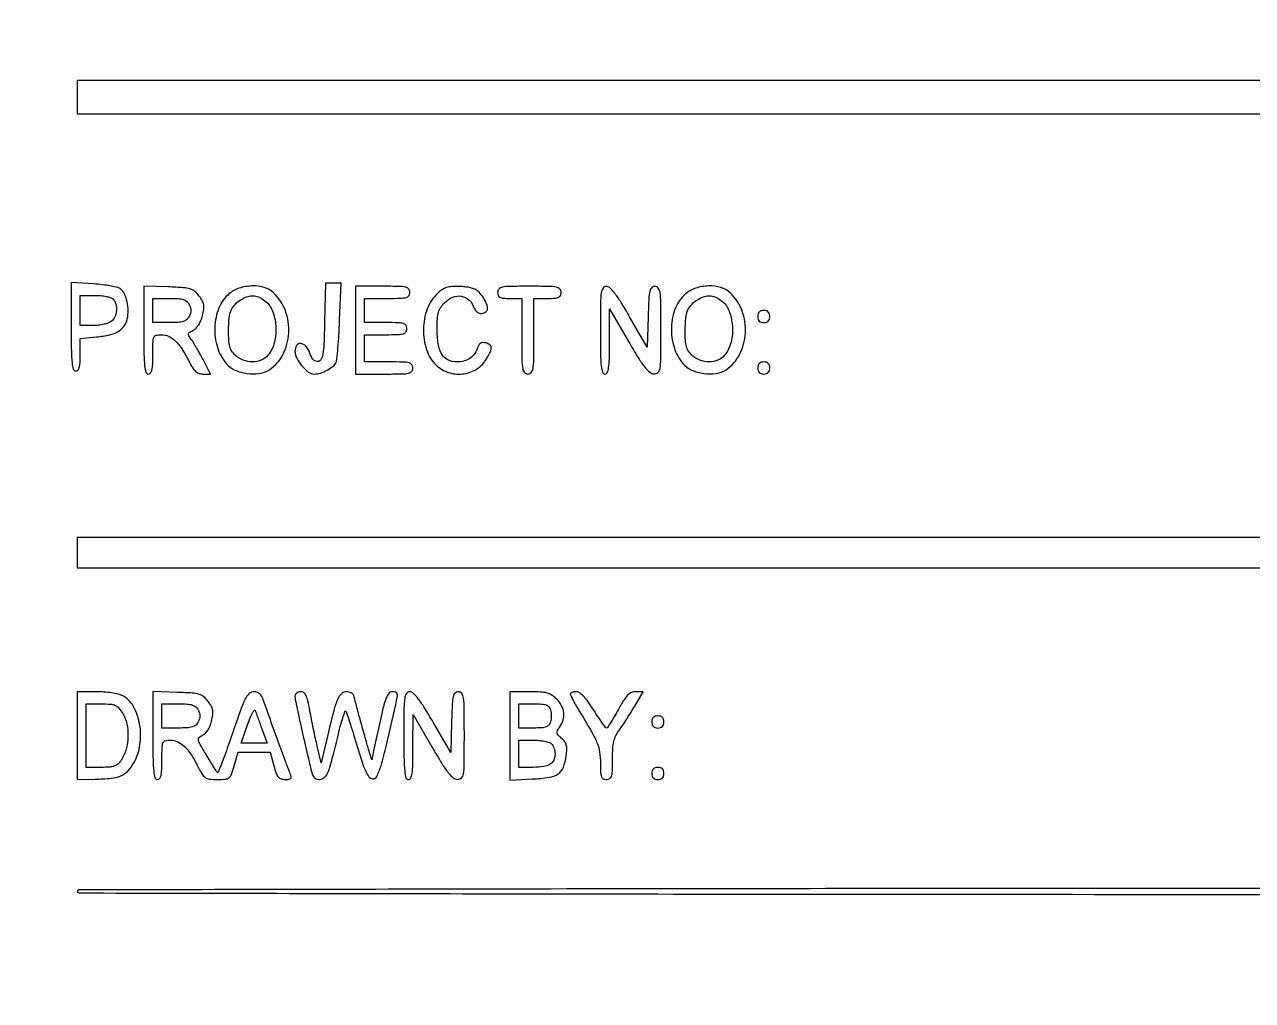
# Model space of a CAD drawing. Extents: x 0 to 1066, y 0 to 761.
# Drawn here: x 962.97 to 997.32, y 85.78 to 113.07 of the extents above; entities that cross this region are included whole.
import ezdxf

# ---------------------------------------------------------------- set-up
doc = ezdxf.new("R2010")
doc.units = 0
doc.header["$MEASUREMENT"] = 0

msp = doc.modelspace()

# ---------------------------------------------------------------- linework, layer by layer
for points in [[(710.559243, 95.267872, -0.000023), (733.258836, 95.240684, -0.000004), (756.324384, 95.211821, -0.198594)], [(542.992229, 95.24091, -0.000004), (565.972908, 95.212432, -0.198597)], [(606.442229, 95.24091, -0.000004), (629.422908, 95.212432, -0.198597)], [(669.892229, 95.24091, -0.000004), (692.872908, 95.212432, -0.198597)]]:
    msp.add_lwpolyline(points, format="xyb")
for points in [[(964.44, 111.0375), (964.44, 110.5722), (1008.8973, 110.5722), (1053.3546, 110.5722), (1053.3546, 111.0375), (1053.3546, 111.5028), (1008.8973, 111.5028), (964.44, 111.5028)], [(964.44, 98.3052), (964.44, 97.8822), (1008.8973, 97.8822), (1053.3546, 97.8822), (1053.3546, 98.3052), (1053.3546, 98.7282), (1008.8973, 98.7282), (964.44, 98.7282)]]:
    msp.add_lwpolyline(points, close=True)
for points in [[(964.2708, 104.619026, 0.003177), (964.275121, 103.939044, 0.022367), (964.294118, 103.608654, 0.048715), (964.32998, 103.431302, 0.329705), (964.3977, 103.3812, 0.208378), (964.458043, 103.40749, 0.11961), (964.497531, 103.477927, 0.055661), (964.518906, 103.608999, 0.012613), (964.5246, 103.834664), (964.5246, 104.288128), (964.97955, 104.335083, 0.029754), (965.345321, 104.394988, 0.076952), (965.593388, 104.492757, 0.106873), (965.751428, 104.637632, 0.100256), (965.840012, 104.83812, 0.058942), (965.862983, 105.070686, 0.048856), (965.83394, 105.317941, 0.051542), (965.762641, 105.534871, 0.114883), (965.658197, 105.672457, 0.111025), (965.574735, 105.715019, 0.015594), (965.384766, 105.75735, 0.017167), (965.153129, 105.793244, 0.01383), (964.902235, 105.816328), (964.2708, 105.856851)], [(971.358578, 104.756988, -0.003539), (971.340491, 104.134471, -0.029937), (971.313646, 103.855634, -0.080211), (971.266639, 103.711822, -0.230278), (971.184752, 103.65058, -0.120507), (971.111975, 103.65425, -0.119426), (971.048829, 103.691076, -0.083695), (970.993582, 103.765572, -0.033932), (970.943826, 103.882193, 0.087771), (970.837104, 104.072754, 0.196576), (970.693852, 104.150452, 0.290307), (970.57809, 104.093629, 0.138223), (970.5312, 103.927255, 0.124171), (970.578827, 103.738434, 0.054016), (970.726396, 103.523693, 0.054239), (970.911232, 103.350663, 0.162418), (971.073274, 103.2966, 0.080185), (971.240339, 103.323566, 0.044002), (971.431043, 103.405999, 0.044088), (971.596732, 103.515519, 0.123154), (971.680809, 103.625309, 0.076729), (971.705859, 103.721288, 0.004387), (971.734413, 104.026204, 0.006616), (971.760514, 104.391318, 0.004805), (971.780276, 104.79825), (971.820626, 105.8346), (971.60144, 105.8346), (971.382255, 105.8346)], [(965.43828, 105.39468, -0.13151), (965.517434, 105.257669, -0.084316), (965.5348, 105.073715, -0.084006), (965.490413, 104.893681, -0.128741), (965.39175, 104.767967, -0.079472), (965.310395, 104.724501, -0.027293), (965.181572, 104.687804, -0.026323), (965.032663, 104.662196, -0.027554), (964.88415, 104.652891), (964.5246, 104.6502), (964.5246, 105.0732), (964.5246, 105.4962), (964.93068, 105.4962, -0.022886), (965.093585, 105.48874, -0.026473), (965.247296, 105.466378, -0.026952), (965.373495, 105.433981, -0.120635)], [(966.3012, 104.526721, 0.003202), (966.305526, 103.851213, 0.022501), (966.324532, 103.52277, 0.049121), (966.36043, 103.346547, 0.329081), (966.4281, 103.2966, 0.232029), (966.489837, 103.32688, 0.108427), (966.528969, 103.4094, 0.047315), (966.549701, 103.565257, 0.00942), (966.555, 103.8465, -0.00595), (966.559307, 104.208465, -0.096871), (966.585344, 104.326598, -0.238613), (966.65001, 104.380215, -0.056005), (966.794053, 104.3964, -0.111153), (966.995505, 104.351056, -0.081177), (967.18482, 104.220201, -0.058854), (967.37051, 103.993571, -0.025924), (967.562372, 103.65615, 0.021841), (967.662116, 103.477353, 0.069009), (967.74927, 103.371827, 0.100305), (967.841778, 103.316032, 0.085906), (967.954045, 103.2966), (968.16525, 103.2966), (967.959073, 103.69845, 0.006834), (967.871006, 103.864472, 0.006481), (967.776898, 104.031012, 0.006451), (967.689851, 104.17616, 0.022591), (967.628427, 104.266275, -0.02569), (967.561848, 104.365264, -0.192002), (967.552929, 104.420064, -0.198014), (967.584263, 104.46499, -0.027525), (967.685128, 104.522175, 0.089041), (967.763081, 104.580014, 0.046566), (967.837598, 104.675676, 0.042448), (967.900834, 104.796002, 0.038847), (967.945064, 104.928863, 0.026721), (967.979034, 105.105222, 0.076578), (967.977042, 105.229641, 0.082928), (967.938016, 105.341984, 0.035157), (967.851672, 105.476662, 0.057331), (967.729102, 105.60694, 0.10358), (967.600717, 105.676232, 0.055706), (967.405585, 105.711174, 0.007564), (966.990358, 105.732271), (966.3012, 105.756843)], [(968.684803, 105.537973, 0.123885), (968.401612, 105.145277, 0.085485), (968.288037, 104.606357, 0.082885), (968.360508, 104.044336, 0.104562), (968.612239, 103.585726, 0.111799), (968.850209, 103.409375, 0.06908), (969.186608, 103.313681, 0.069045), (969.536565, 103.313215, 0.111332), (969.814482, 103.417281, 0.131426), (970.195239, 103.84326, 0.103697), (970.355654, 104.442911, 0.101152), (970.26299, 105.069253, 0.118621), (969.932371, 105.568819, 0.118666), (969.672635, 105.715401, 0.075716), (969.326956, 105.759338, 0.073305), (968.971941, 105.698007, 0.095814)], [(969.663897, 105.366239, -0.143223), (969.891598, 105.081923, -0.079931), (969.99406, 104.646753, -0.077332), (969.955865, 104.185618, -0.11509), (969.774596, 103.82535, -0.119537), (969.586184, 103.685795, -0.098447), (969.340527, 103.635152, -0.09388), (969.084077, 103.681862, -0.097006), (968.865803, 103.818947, -0.056872), (968.764883, 103.93804, -0.080028), (968.706987, 104.064396, -0.054705), (968.679163, 104.236124, -0.014142), (968.672691, 104.516897, -0.025001), (968.691755, 104.861755, -0.075567), (968.751182, 105.088738, -0.098225), (968.864637, 105.253605, -0.062967), (969.0507, 105.394019, -0.051006), (969.215466, 105.467358, -0.090781), (969.362114, 105.487395, -0.090761), (969.506371, 105.454181, -0.050966)], [(972.2232, 104.5233), (972.2232, 103.2966), (973.0269, 103.2966, 0.004147), (973.517609, 103.30067, 0.047763), (973.708988, 103.322203, 0.16431), (973.796394, 103.373793, 0.179874), (973.8306, 103.4658, 0.157888), (973.80106, 103.557016, 0.176663), (973.72485, 103.608562, 0.055952), (973.559978, 103.630653, 0.005351), (973.1538, 103.635), (972.477, 103.635), (972.477, 104.0157), (972.477, 104.3964), (973.0692, 104.3964, 0.006583), (973.419092, 104.401007, 0.063075), (973.566225, 104.423593, 0.183695), (973.63507, 104.475026, 0.142406), (973.6614, 104.5656, 0.142406), (973.63507, 104.656174, 0.183695), (973.566225, 104.707607, 0.063075), (973.419092, 104.730193, 0.006583), (973.0692, 104.7348), (972.477, 104.7348), (972.477, 105.0732), (972.477, 105.4116), (973.1115, 105.4116, 0.005909), (973.489526, 105.416067, 0.059311), (973.645538, 105.43839, 0.180365), (973.718056, 105.489888, 0.150217), (973.746, 105.5808, 0.17273), (973.713327, 105.672557, 0.168559), (973.629675, 105.72415, 0.050222), (973.447122, 105.745849, 0.004487), (972.9846, 105.75), (972.2232, 105.75)], [(974.474029, 105.50552, 0.114205), (974.206161, 105.05514, 0.083506), (974.123234, 104.477164, 0.085163), (974.233764, 103.914694, 0.127519), (974.522203, 103.508627, 0.108551), (974.868066, 103.327135, 0.105254), (975.262205, 103.304543, 0.106878), (975.626622, 103.443973, 0.11522), (975.889318, 103.718712, 0.021165), (975.997999, 103.921861, 0.127063), (976.021165, 104.038449, 0.232712), (975.978427, 104.114158, 0.086167), (975.863943, 104.166343, 0.067058), (975.787089, 104.175755, 0.120753), (975.725962, 104.159991, 0.12276), (975.679709, 104.118009, 0.07065), (975.646901, 104.049811, -0.072622), (975.560776, 103.872571, -0.089596), (975.432295, 103.741659, -0.08774), (975.263831, 103.662138, -0.066597), (975.060987, 103.635, -0.114856), (974.810875, 103.693222, -0.145297), (974.637322, 103.853608, -0.099183), (974.537715, 104.136534, -0.035212), (974.5074, 104.566469, -0.014703), (974.515729, 104.849643, -0.055361), (974.545625, 105.024421, -0.07729), (974.607079, 105.156912, -0.049247), (974.715055, 105.288545, -0.096703), (974.948625, 105.445812, -0.146157), (975.190627, 105.472424, -0.15206), (975.400832, 105.36231, -0.107279), (975.546338, 105.13665, 0.127947), (975.612611, 105.042526, 0.131147), (975.71576, 104.993714, 0.142401), (975.823076, 105.004666, 0.159485), (975.902219, 105.071452, 0.211029), (975.916363, 105.173573, 0.047286), (975.850819, 105.341149, 0.046742), (975.742702, 105.51331, 0.065556), (975.614531, 105.641559, 0.088545), (975.537429, 105.681519, 0.025252), (975.406336, 105.715136, 0.02458), (975.251906, 105.738694, 0.023821), (975.094278, 105.747309, 0.026305), (974.88423, 105.737719, 0.068477), (974.737386, 105.702566, 0.074054), (974.612248, 105.630992, 0.034872)], [(976.1994, 105.5808, 0.094959), (976.215963, 105.494374, 0.184152), (976.26285, 105.443325, 0.098846), (976.355839, 105.41793, 0.017388), (976.5378, 105.4116), (976.8762, 105.4116), (976.8762, 104.3541, 0.002827), (976.879931, 103.694141, 0.036854), (976.900734, 103.449938, 0.138781), (976.951994, 103.339468, 0.218517), (977.0454, 103.2966, 0.218517), (977.138806, 103.339468, 0.138781), (977.190066, 103.449938, 0.036854), (977.210869, 103.694141, 0.002827), (977.2146, 104.3541), (977.2146, 105.4116), (977.5953, 105.4116, 0.013964), (977.805058, 105.417459, 0.090841), (977.907263, 105.44215, 0.188085), (977.957834, 105.493195, 0.102588), (977.976, 105.5808, 0.193568), (977.938802, 105.673285, 0.15568), (977.843813, 105.724821, 0.043488), (977.634805, 105.746067, 0.003595), (977.0877, 105.75, 0.003595), (976.540595, 105.746067, 0.043488), (976.331588, 105.724821, 0.15568), (976.236598, 105.673285, 0.193568)], [(979.0758, 104.5233, 0.003213), (979.080128, 103.849779, 0.022561), (979.099138, 103.5222, 0.049302), (979.135053, 103.346477, 0.328801), (979.2027, 103.2966, 0.295501), (979.268072, 103.338931, 0.070336), (979.305806, 103.469631, 0.029944), (979.32584, 103.717194, 0.004715), (979.331437, 104.20605), (979.333274, 105.1155), (979.860187, 104.209357, 0.006242), (980.139561, 103.742424, 0.029041), (980.319282, 103.485137, 0.052989), (980.456526, 103.344638, 0.170079), (980.57745, 103.299907, 0.199339), (980.685731, 103.342673, 0.163117), (980.743425, 103.454106, 0.036571), (980.764504, 103.712981, 0.002034), (980.7678, 104.5233, 0.002367), (980.764169, 105.290472, 0.031318), (980.743784, 105.572783, 0.117824), (980.693977, 105.701477, 0.246563), (980.60156, 105.75, 0.195513), (980.510755, 105.713082, 0.145553), (980.457452, 105.617656, 0.043894), (980.429939, 105.411393, 0.004128), (980.41121, 104.900118), (980.3871, 104.050236), (979.893917, 104.900118, 0.007787), (979.653838, 105.299383, 0.025041), (979.477001, 105.55401, 0.035073), (979.339147, 105.708918, 0.195814), (979.238267, 105.75, 0.254619), (979.148261, 105.700988, 0.110911), (979.099751, 105.569158, 0.030502), (979.079487, 105.282986, 0.002427)], [(981.459403, 105.537973, 0.123885), (981.176212, 105.145277, 0.085485), (981.062637, 104.606357, 0.082885), (981.135108, 104.044336, 0.104562), (981.386839, 103.585726, 0.111799), (981.624809, 103.409375, 0.06908), (981.961208, 103.313681, 0.069045), (982.311165, 103.313215, 0.111332), (982.589082, 103.417281, 0.131426), (982.969839, 103.84326, 0.103697), (983.130254, 104.442911, 0.101152), (983.03759, 105.069253, 0.118621), (982.706971, 105.568819, 0.118666), (982.447235, 105.715401, 0.075716), (982.101556, 105.759338, 0.073305), (981.746541, 105.698007, 0.095814)], [(982.438497, 105.366239, -0.143223), (982.666198, 105.081923, -0.079931), (982.76866, 104.646753, -0.077332), (982.730465, 104.185618, -0.11509), (982.549196, 103.82535, -0.119537), (982.360784, 103.685795, -0.098447), (982.115127, 103.635152, -0.09388), (981.858677, 103.681862, -0.097006), (981.640403, 103.818947, -0.056872), (981.539483, 103.93804, -0.080028), (981.481587, 104.064396, -0.054705), (981.453763, 104.236124, -0.014142), (981.447291, 104.516897, -0.025001), (981.466355, 104.861755, -0.075567), (981.525782, 105.088738, -0.098225), (981.639237, 105.253605, -0.062967), (981.8253, 105.394019, -0.051006), (981.990066, 105.467358, -0.090781), (982.136714, 105.487395, -0.090761), (982.280971, 105.454181, -0.050966)], [(967.5702, 105.2424, -0.049536), (967.606362, 105.155026, -0.073486), (967.618453, 105.0732, -0.073486), (967.606362, 104.991374, -0.049536), (967.5702, 104.904, -0.09537), (967.501305, 104.819075, -0.100861), (967.407066, 104.767833, -0.059921), (967.262032, 104.741848, -0.014397), (967.017323, 104.7348), (966.555, 104.7348), (966.555, 105.0732), (966.555, 105.4116), (967.017323, 105.4116, -0.014397), (967.262032, 105.404552, -0.059921), (967.407066, 105.378567, -0.100861), (967.501305, 105.327325, -0.09537)], [(983.475, 104.904, 0.072254), (983.485731, 104.830131, 0.124864), (983.5173, 104.7771, 0.124864), (983.570331, 104.745531, 0.072254), (983.6442, 104.7348, 0.072254), (983.718069, 104.745531, 0.124864), (983.7711, 104.7771, 0.124864), (983.802669, 104.830131, 0.072254), (983.8134, 104.904, 0.072254), (983.802669, 104.977869, 0.124864), (983.7711, 105.0309, 0.124864), (983.718069, 105.062469, 0.072254), (983.6442, 105.0732, 0.072254), (983.570331, 105.062469, 0.124864), (983.5173, 105.0309, 0.124864), (983.485731, 104.977869, 0.072254)], [(983.475, 103.4658, 0.072254), (983.485731, 103.391931, 0.124864), (983.5173, 103.3389, 0.124864), (983.570331, 103.307331, 0.072254), (983.6442, 103.2966, 0.072254), (983.718069, 103.307331, 0.124864), (983.7711, 103.3389, 0.124864), (983.802669, 103.391931, 0.072254), (983.8134, 103.4658, 0.072254), (983.802669, 103.539669, 0.124864), (983.7711, 103.5927, 0.124864), (983.718069, 103.624269, 0.072254), (983.6442, 103.635, 0.072254), (983.570331, 103.624269, 0.124864), (983.5173, 103.5927, 0.124864), (983.485731, 103.539669, 0.072254)], [(964.44, 93.1869), (964.44, 91.9602), (964.92645, 91.968633, 0.018847), (965.38942, 91.994133, 0.076273), (965.662829, 92.062481, 0.107083), (965.854018, 92.196269, 0.057946), (966.024222, 92.429164, 0.09461), (966.195213, 92.933818, 0.077415), (966.185801, 93.504431, 0.083451), (966.010167, 94.004865, 0.148656), (965.699984, 94.306603, 0.065462), (965.58764, 94.347066, 0.01784), (965.401659, 94.380774, 0.017725), (965.186031, 94.404191, 0.017594), (964.96875, 94.412353), (964.44, 94.4136)], [(966.555, 93.190321, 0.003202), (966.559326, 92.514813, 0.022501), (966.578332, 92.18637, 0.049121), (966.61423, 92.010147, 0.329081), (966.6819, 91.9602, 0.232029), (966.743637, 91.99048, 0.108427), (966.782769, 92.073, 0.047315), (966.803501, 92.228857, 0.00942), (966.8088, 92.5101, -0.00595), (966.813107, 92.872065, -0.096871), (966.839144, 92.990198, -0.238613), (966.90381, 93.043815, -0.056005), (967.047853, 93.06, -0.111153), (967.249305, 93.014656, -0.081177), (967.43862, 92.883801, -0.058854), (967.62431, 92.657171, -0.025924), (967.816172, 92.31975, 0.019423), (967.93401, 92.106098, 0.110785), (968.023094, 92.013031, 0.121738), (968.139422, 91.971317, 0.025512), (968.35715, 91.9602, 0.021096), (968.583925, 91.969772, 0.149451), (968.685024, 92.010279, 0.135926), (968.75097, 92.102104, 0.01638), (968.830068, 92.3409), (968.942476, 92.7216), (969.387443, 92.7216), (969.832411, 92.7216), (969.939, 92.3409, 0.017944), (970.004385, 92.13599, 0.087286), (970.064612, 92.030531, 0.141822), (970.141834, 91.978152, 0.078722), (970.255146, 91.9602, 0.029308), (970.360292, 91.966368, 0.166988), (970.410022, 91.990276, 0.236769), (970.424864, 92.034066, 0.061225), (970.40509, 92.10825, -0.006965), (970.282801, 92.424606, -0.001209), (970.061545, 93.02604, -0.001323), (969.841817, 93.632787, -0.005089), (969.710052, 94.01175, 0.017956), (969.633084, 94.216014, 0.070049), (969.564308, 94.331764, 0.117315), (969.486769, 94.392096, 0.107327), (969.387742, 94.4136, 0.183656), (969.250645, 94.361485, 0.099213), (969.140336, 94.215318, 0.027517), (969.004074, 93.887275, 0.001772), (968.663501, 92.90936, -0.004873), (968.557392, 92.610658, -0.008436), (968.462621, 92.364821, -0.003164), (968.378988, 92.162025, -0.532977), (968.359252, 92.158148, -0.054595), (968.337589, 92.18514, -0.001377), (968.253491, 92.317952, -0.002934), (968.15602, 92.47486, -0.001995), (968.046856, 92.654518, -0.005031), (967.868813, 92.957034, -0.083696), (967.828404, 93.066079, -0.260992), (967.851024, 93.13372, -0.081049), (967.944244, 93.19423, 0.095739), (968.021058, 93.247335, 0.050977), (968.093367, 93.338019, 0.045181), (968.154763, 93.455671, 0.037143), (968.198864, 93.590362, 0.026419), (968.232902, 93.767974, 0.076335), (968.230921, 93.892877, 0.083001), (968.191886, 94.005424, 0.035243), (968.105472, 94.140262, 0.057331), (967.982902, 94.27054, 0.10358), (967.854517, 94.339832, 0.055706), (967.659385, 94.374774, 0.007564), (967.244158, 94.395871), (966.555, 94.420443)], [(970.5312, 94.286004, 0.047767), (970.539443, 94.199913, 0.002528), (970.593238, 93.928943, 0.003959), (970.661492, 93.607057, 0.00287), (970.742393, 93.249654, -0.000002), (970.8265, 92.887738, -0.000002), (970.904537, 92.551931, -0.000002), (970.970037, 92.270067, -0.000017), (970.997805, 92.15055, 0.147869), (971.079127, 92.009131, 0.205885), (971.214644, 91.959782, 0.176392), (971.360455, 92.022475, 0.11354), (971.463846, 92.177083, 0.021448), (971.506256, 92.304871, 0.003611), (971.575071, 92.553207, 0.003945), (971.651581, 92.846464, 0.003496), (971.726689, 93.152947, -0.006156), (971.79892, 93.441052, -0.010899), (971.866562, 93.676499, -0.005551), (971.927241, 93.864207, -0.556878), (971.94955, 93.86945, -0.11647), (971.97267, 93.832034, -0.001547), (972.058585, 93.571481, -0.004332), (972.154893, 93.267434, -0.00282), (972.261085, 92.914736, 0.006286), (972.407408, 92.440677, 0.030826), (972.509662, 92.179823, 0.058933), (972.599781, 92.033803, 0.190588), (972.696684, 91.977875, 0.326366), (972.819275, 92.042344, 0.039676), (972.937907, 92.342483, 0.018108), (973.092141, 92.920196, 0.002117), (973.384134, 94.22325, 0.040046), (973.397078, 94.31773, 0.15964), (973.382214, 94.373494, 0.190105), (973.339344, 94.403968, 0.060633), (973.260208, 94.4136, 0.243546), (973.147212, 94.35509, 0.075824), (973.059029, 94.178817, 0.023764), (972.957462, 93.80453, 0.001912), (972.740879, 92.8062), (972.677826, 92.5101), (972.587598, 92.8062, -0.004222), (972.543012, 92.957072, -0.001439), (972.480759, 93.176854, -0.00143), (972.413405, 93.419956, -0.001648), (972.350596, 93.6522, 0.00027), (972.292198, 93.870517, 0.000345), (972.238137, 94.071631, 0.000267), (972.1926, 94.240213, 0.002921), (972.173866, 94.30785, 0.133791), (972.149506, 94.348301, 0.071199), (972.101612, 94.382536, 0.062684), (972.03871, 94.405728, 0.057069), (971.969961, 94.4136, 0.191396), (971.832237, 94.358876, 0.101864), (971.725333, 94.206352, 0.038771), (971.617781, 93.893173, 0.004991), (971.44675, 93.204187), (971.262406, 92.42854), (971.153633, 92.89232, -0.004337), (971.105044, 93.107887, -0.002315), (971.04852, 93.375185, -0.002304), (970.993321, 93.648677, -0.003592), (970.948545, 93.88485, 0.011053), (970.891627, 94.162379, 0.057006), (970.839663, 94.31009, 0.121799), (970.776634, 94.38575, 0.159795), (970.691715, 94.4136, 0.077986), (970.630396, 94.403977, 0.090324), (970.578351, 94.376119, 0.100781), (970.543558, 94.334666, 0.124994)], [(973.5768, 93.1869, 0.003213), (973.581128, 92.513379, 0.022561), (973.600138, 92.1858, 0.049302), (973.636053, 92.010077, 0.328801), (973.7037, 91.9602, 0.295501), (973.769072, 92.002531, 0.070336), (973.806806, 92.133231, 0.029944), (973.82684, 92.380794, 0.004715), (973.832437, 92.86965), (973.834274, 93.7791), (974.361187, 92.872957, 0.006242), (974.640561, 92.406024, 0.029041), (974.820282, 92.148737, 0.052989), (974.957526, 92.008238, 0.170079), (975.07845, 91.963507, 0.199339), (975.186731, 92.006273, 0.163117), (975.244425, 92.117706, 0.036571), (975.265504, 92.376581, 0.002034), (975.2688, 93.1869, 0.002367), (975.265169, 93.954072, 0.031318), (975.244784, 94.236383, 0.117824), (975.194977, 94.365077, 0.246563), (975.10256, 94.4136, 0.195513), (975.011755, 94.376682, 0.145553), (974.958452, 94.281256, 0.043894), (974.930939, 94.074993, 0.004128), (974.91221, 93.563718), (974.8881, 92.713836), (974.394917, 93.563718, 0.007787), (974.154838, 93.962983, 0.025041), (973.978001, 94.21761, 0.035073), (973.840147, 94.372518, 0.195814), (973.739267, 94.4136, 0.254619), (973.649261, 94.364588, 0.110911), (973.600751, 94.232758, 0.030502), (973.580487, 93.946586, 0.002427)], [(976.5378, 93.177653), (976.5378, 91.941706), (977.170849, 91.973674, 0.024309), (977.641774, 92.020479, 0.112633), (977.894926, 92.119248, 0.153372), (978.038742, 92.300735, 0.058166), (978.11948, 92.617548, 0.023573), (978.135221, 92.799707, 0.073694), (978.12199, 92.921663, 0.094912), (978.076636, 93.016902, 0.057312), (977.991325, 93.108808, -0.027153), (977.896613, 93.199259, -0.149392), (977.865777, 93.261888, -0.161279), (977.876437, 93.32842, -0.033096), (977.938933, 93.431545, 0.080592), (978.033289, 93.626787, 0.100315), (978.051243, 93.827137, 0.097349), (977.989581, 94.023223, 0.071783), (977.852945, 94.205945, 0.050512), (977.718795, 94.315421, 0.079484), (977.583603, 94.376587, 0.053942), (977.40111, 94.405752, 0.012674), (977.091545, 94.4136), (976.5378, 94.4136)], [(978.233469, 94.35015, 0.098044), (978.243763, 94.310374, 0.006751), (978.295794, 94.205933, 0.009417), (978.362328, 94.082544, 0.006929), (978.440485, 93.9483, -0.003893), (978.833294, 93.282923, -0.033196), (978.986786, 92.97245, -0.063283), (979.05397, 92.726231, -0.03501), (979.0758, 92.414844, 0.01019), (979.081071, 92.156244, 0.079044), (979.104821, 92.038181, 0.189957), (979.155977, 91.981215, 0.116431), (979.245, 91.9602, 0.136957), (979.335314, 91.985411, 0.185702), (979.386694, 92.051733, 0.065938), (979.409483, 92.192738, 0.007136), (979.4142, 92.523265, -0.01444), (979.422896, 92.824299, -0.04363), (979.452509, 93.027147, -0.057784), (979.510933, 93.1884, -0.044334), (979.609219, 93.348115, 0.01199), (979.700271, 93.476661, 0.005258), (979.814969, 93.651044, 0.0052), (979.932875, 93.838741, 0.006935), (980.035786, 94.01175), (980.267332, 94.4136), (980.057993, 94.4136, 0.108876), (979.939325, 94.38745, 0.092988), (979.834833, 94.312973, 0.053175), (979.722767, 94.168538, 0.012741), (979.569599, 93.906, -0.00625), (979.459446, 93.711432, -0.009839), (979.359544, 93.547507, -0.004317), (979.271566, 93.411938, -0.251756), (979.246382, 93.3984, -0.23848), (979.220419, 93.41153, -0.003892), (979.121986, 93.547507, -0.009183), (979.009733, 93.711435, -0.005851), (978.884922, 93.906, 0.015141), (978.733211, 94.133102, 0.036179), (978.604002, 94.289163, 0.050226), (978.492619, 94.384233, 0.152717), (978.398713, 94.4136, 0.035826), (978.334278, 94.408977, 0.055903), (978.280496, 94.394962, 0.07526), (978.244407, 94.374449, 0.245106)], [(965.714953, 93.80025, -0.090931), (965.827274, 93.518531, -0.056823), (965.857335, 93.163609, -0.056208), (965.806425, 92.805788, -0.081785), (965.67763, 92.514909, -0.053857), (965.584367, 92.401366, -0.102503), (965.485365, 92.337735, -0.073821), (965.347688, 92.307009, -0.018052), (965.11485, 92.2986), (964.6938, 92.2986), (964.6938, 93.1869), (964.6938, 94.0752), (965.118043, 94.0752, -0.017821), (965.368018, 94.066288, -0.090339), (965.502517, 94.031735, -0.111314), (965.602276, 93.955366, -0.033754)], [(967.824, 93.906, -0.049536), (967.860162, 93.818626, -0.073486), (967.872253, 93.7368, -0.073486), (967.860162, 93.654974, -0.049536), (967.824, 93.5676, -0.09537), (967.755105, 93.482675, -0.100861), (967.660866, 93.431433, -0.059921), (967.515832, 93.405448, -0.014397), (967.271123, 93.3984), (966.8088, 93.3984), (966.8088, 93.7368), (966.8088, 94.0752), (967.271123, 94.0752, -0.014397), (967.515832, 94.068152, -0.059921), (967.660866, 94.042167, -0.100861), (967.755105, 93.990925, -0.09537)], [(969.603755, 93.37725), (969.753544, 92.9754), (969.391238, 92.9754), (969.028932, 92.9754), (969.206743, 93.489818, -0.011999), (969.277493, 93.679624, -0.026422), (969.342517, 93.820059, -0.047278), (969.392834, 93.896701, -0.601846), (969.41926, 93.891668, 0.009837), (969.441096, 93.825495, 0.001488), (969.487771, 93.694123, 0.001668), (969.543862, 93.539356, 0.001442)], [(977.6799, 93.906, -0.047189), (977.696579, 93.82889, -0.029688), (977.702052, 93.7368, -0.029688), (977.696579, 93.64471, -0.047189), (977.6799, 93.5676, -0.103276), (977.631762, 93.482174, -0.127418), (977.556471, 93.430847, -0.071188), (977.431444, 93.405146, -0.015153), (977.208899, 93.3984), (976.7916, 93.3984), (976.7916, 93.7368), (976.7916, 94.0752), (977.208899, 94.0752, -0.015153), (977.431444, 94.068454, -0.071188), (977.556471, 94.042753, -0.127418), (977.631762, 93.991426, -0.103276)], [(980.514, 93.5676, 0.072254), (980.524731, 93.493731, 0.124864), (980.5563, 93.4407, 0.124864), (980.609331, 93.409131, 0.072254), (980.6832, 93.3984, 0.072254), (980.757069, 93.409131, 0.124864), (980.8101, 93.4407, 0.124864), (980.841669, 93.493731, 0.072254), (980.8524, 93.5676, 0.072254), (980.841669, 93.641469, 0.124864), (980.8101, 93.6945, 0.124864), (980.757069, 93.726069, 0.072254), (980.6832, 93.7368, 0.072254), (980.609331, 93.726069, 0.124864), (980.5563, 93.6945, 0.124864), (980.524731, 93.641469, 0.072254)], [(977.70528, 92.95848, -0.070395), (977.744194, 92.906739, -0.038897), (977.776979, 92.834594, -0.037889), (977.799331, 92.75477, -0.049362), (977.8068, 92.6793, -0.103441), (977.770145, 92.504018, -0.151109), (977.667793, 92.385479, -0.105063), (977.484377, 92.318685, -0.034985), (977.19768, 92.2986), (976.7916, 92.2986), (976.7916, 92.6793), (976.7916, 93.06), (977.19768, 93.06, -0.022886), (977.360585, 93.05254, -0.026473), (977.514296, 93.030178, -0.026952), (977.640495, 92.997781, -0.120635)], [(980.514, 92.1294, 0.072254), (980.524731, 92.055531, 0.124864), (980.5563, 92.0025, 0.124864), (980.609331, 91.970931, 0.072254), (980.6832, 91.9602, 0.072254), (980.757069, 91.970931, 0.124864), (980.8101, 92.0025, 0.124864), (980.841669, 92.055531, 0.072254), (980.8524, 92.1294, 0.072254), (980.841669, 92.203269, 0.124864), (980.8101, 92.2563, 0.124864), (980.757069, 92.287869, 0.072254), (980.6832, 92.2986, 0.072254), (980.609331, 92.287869, 0.124864), (980.5563, 92.2563, 0.124864), (980.524731, 92.203269, 0.072254)], [(964.44, 88.83, 0.413647), (964.482059, 88.78786, 0.000007), (975.5649, 88.76659, 0.000353), (989.209562, 88.750236, 0.000123), (1008.855, 88.7454, 0.000123), (1028.500438, 88.750236, 0.000353), (1042.1451, 88.76659, 0.000007), (1053.227941, 88.78786, 0.413647), (1053.27, 88.83, 0.413647), (1053.227941, 88.87214, 0.000007), (1042.1451, 88.89341, 0.000353), (1028.500438, 88.909764, 0.000123), (1008.855, 88.9146, 0.000123), (989.209562, 88.909764, 0.000353), (975.5649, 88.89341, 0.000007), (964.482059, 88.87214, 0.413647)]]:
    msp.add_lwpolyline(points, format="xyb", close=True)

doc.saveas('drawing.dxf')
